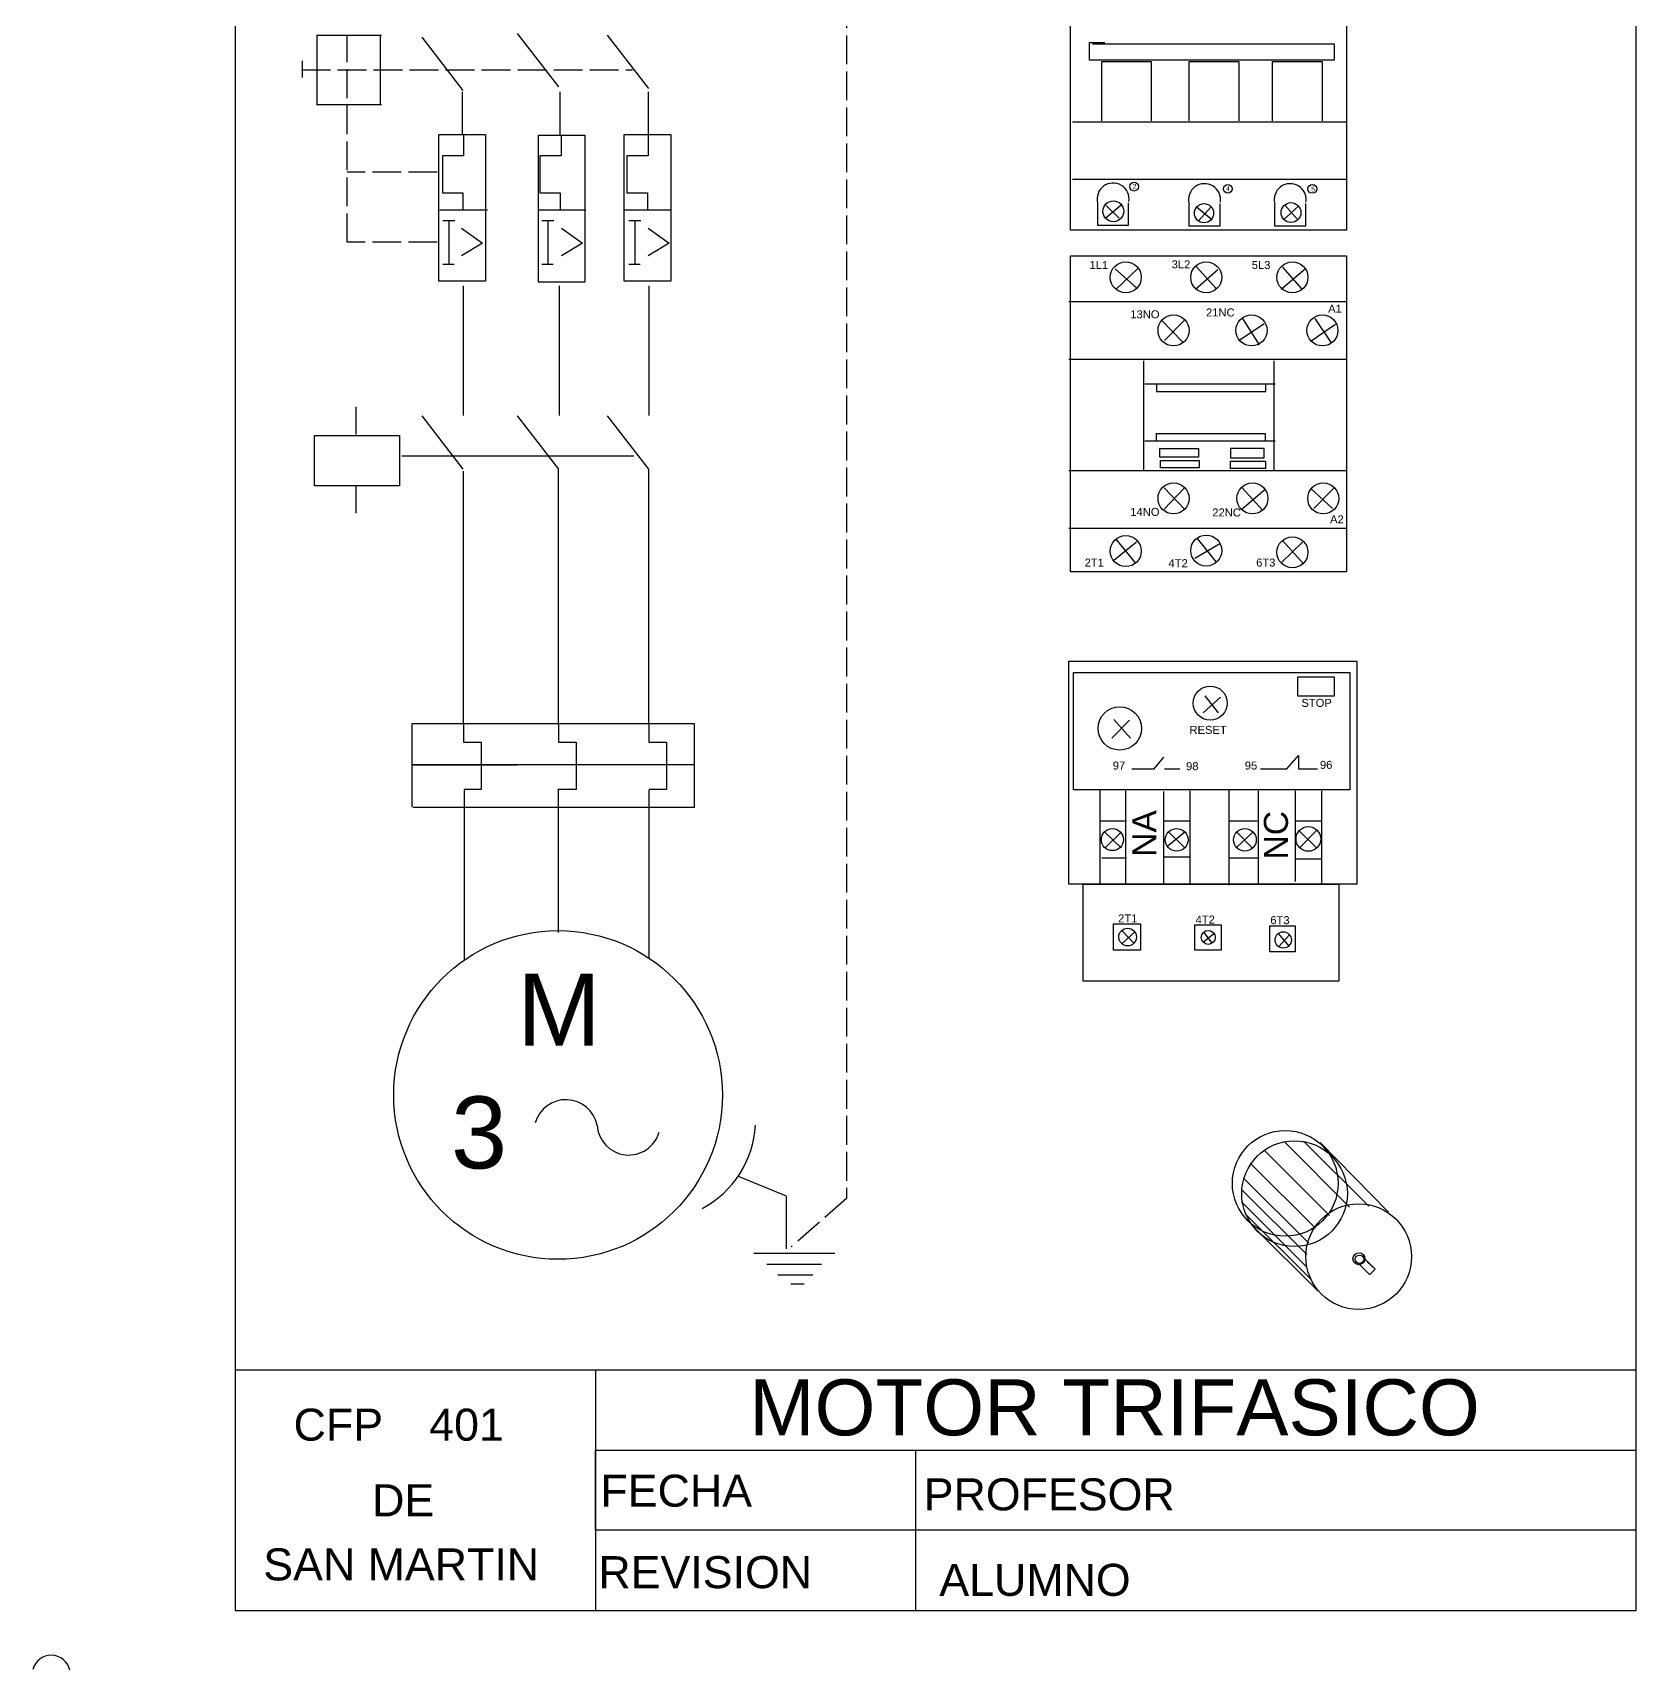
# Model space of a CAD drawing. Header units: millimetres. Extents: x 0 to 342, y 3 to 384.
# Drawn here: x -0.3 to 200, y 2.5 to 207.1 of the extents above; entities that cross this region are included whole.
import ezdxf

# ---------------------------------------------------------------- set-up
doc = ezdxf.new("R2010")
doc.units = ezdxf.units.MM
doc.header["$LTSCALE"] = 0.3
doc.linetypes.add('ACAD_ISO02W100', pattern=[15, 12, -3])
for name, color, linetype in [('carteleria', 7, 'Continuous'), ('circuito', 7, 'Continuous'), ('fomato y rotulo', 7, 'Continuous')]:
    doc.layers.add(name, color=color, linetype=linetype)
doc.styles.get("Standard").update_dxf_attribs({"font": 'arial.ttf'})

msp = doc.modelspace()

# ---------------------------------------------------------------- linework, layer by layer
at = {"layer": 'carteleria', "linetype": 'ACAD_ISO02W100'}
for p, q in [((101.35, 220.28), (101.35, 61.45)), ((38.97, 180.94), (38.97, 206.85)), ((33.27, 202.49), (74.62, 202.49)), ((50.22, 189.67), (38.96, 189.67)), ((50.22, 180.96), (38.96, 180.96)), ((101.35, 61.45), (94.45, 55.41))]:
    msp.add_line(p, q, dxfattribs=at)
at = {"layer": 'carteleria'}
for p, q in [((35.16, 206.82), (43.26, 206.82)), ((35.23, 202.47), (35.23, 206.72)), ((43.14, 202.47), (43.14, 206.72)), ((131.7, 203.69), (131.7, 205.87)), ((131.7, 205.87), (133.62, 205.87)), ((132.09, 205.74), (162.26, 205.74)), ((162.26, 205.74), (162.26, 203.69)), ((33.35, 203.61), (33.35, 201.52)), ((162.26, 203.69), (131.7, 203.69)), ((133.23, 196.1), (133.23, 203.5)), ((133.23, 203.5), (139.41, 203.5)), ((139.41, 203.5), (139.41, 196.1)), ((144.17, 196.1), (144.17, 203.5)), ((144.17, 203.5), (150.34, 203.5)), ((150.34, 203.5), (150.34, 196.1)), ((154.58, 196.1), (154.58, 203.5)), ((154.58, 203.5), (160.75, 203.5)), ((160.75, 203.5), (160.75, 196.1)), ((35.23, 198.21), (35.23, 202.47)), ((43.14, 198.21), (43.14, 202.47)), ((53.38, 194.31), (53.38, 199.74)), ((65.59, 194.31), (65.59, 199.74)), ((76.6, 194.31), (76.6, 199.74)), ((35.16, 198.16), (43.26, 198.16)), ((129.56, 195.98), (163.74, 195.98)), ((53.52, 194.33), (53.52, 191.72)), ((65.69, 194.33), (65.69, 191.72)), ((76.58, 194.33), (76.58, 191.72)), ((53.52, 191.72), (50.86, 191.72)), ((50.86, 191.72), (50.86, 187.09)), ((65.69, 191.72), (63.02, 191.72)), ((63.02, 191.72), (63.02, 187.09)), ((76.58, 191.72), (73.92, 191.72)), ((73.92, 191.72), (73.92, 187.09)), ((129.56, 188.8), (163.74, 188.8)), ((50.86, 187.09), (53.4, 187.09)), ((53.4, 187.09), (53.4, 185.01)), ((63.02, 187.09), (65.57, 187.09)), ((65.57, 187.09), (65.57, 185.01)), ((73.92, 187.09), (76.47, 187.09)), ((76.47, 187.09), (76.47, 185.01)), ((56.51, 184.92), (50.53, 184.92)), ((68.78, 184.92), (62.8, 184.92)), ((79.49, 184.92), (73.52, 184.92)), ((132.68, 185.76), (132.68, 183.05)), ((133.8, 184.01), (135.64, 185.6)), ((133.8, 185.52), (135.4, 183.93)), ((136.59, 183.05), (136.59, 185.84)), ((144.1, 185.68), (144.1, 182.97)), ((145.06, 185.36), (146.89, 183.85)), ((145.3, 183.61), (146.89, 185.36)), ((148.01, 182.97), (148.01, 185.76)), ((154.8, 185.68), (154.8, 182.97)), ((155.99, 183.77), (157.83, 185.44)), ((156.15, 185.52), (157.75, 183.69)), ((158.71, 182.97), (158.71, 185.76)), ((50.92, 183.63), (52.32, 183.63)), ((51.67, 183.62), (51.67, 178.25)), ((52.32, 183.63), (52.41, 183.63)), ((53.25, 182.69), (55.87, 180.83)), ((63.29, 183.63), (64.69, 183.63)), ((64.05, 183.62), (64.05, 178.25)), ((64.69, 183.63), (64.79, 183.63)), ((65.76, 182.69), (68.38, 180.83)), ((74.16, 183.63), (75.56, 183.63)), ((74.92, 183.62), (74.92, 178.25)), ((75.56, 183.63), (75.66, 183.63)), ((76.59, 182.69), (79.2, 180.83)), ((132.68, 183.05), (136.59, 183.05)), ((144.1, 182.97), (148.01, 182.97)), ((154.8, 182.97), (158.71, 182.97)), ((55.87, 180.83), (53.25, 179.24)), ((68.38, 180.83), (65.76, 179.24)), ((79.2, 180.83), (76.59, 179.24)), ((50.92, 178.21), (52.32, 178.21)), ((63.29, 178.21), (64.69, 178.21)), ((74.16, 178.21), (75.56, 178.21)), ((134.92, 177.59), (137.58, 175.24)), ((135, 175.01), (137.73, 177.66)), ((144.93, 175.09), (147.75, 177.51)), ((145.01, 177.9), (147.51, 175.16)), ((155.65, 175.09), (158.7, 177.66)), ((155.8, 177.82), (158.23, 175.09)), ((53.46, 175.47), (53.46, 159.29)), ((65.47, 175.47), (65.47, 159.29)), ((76.66, 175.48), (76.66, 159.3)), ((137.58, 175.24), (137.58, 175.09)), ((129.11, 173.52), (163.74, 173.52)), ((140.68, 171.2), (143.32, 168.48)), ((143.56, 171.2), (141.07, 168.64)), ((150.48, 168.76), (153.53, 170.79)), ((150.8, 171.41), (152.91, 168.13)), ((159.4, 168.6), (162.45, 170.71)), ((159.87, 171.41), (161.9, 168.37)), ((129.11, 166.33), (163.74, 166.33)), ((138.45, 166.12), (138.45, 152.37)), ((154.71, 166.12), (154.71, 152.37)), ((138.63, 163.26), (154.89, 163.26)), ((140.08, 163.19), (140.08, 162.29)), ((140.08, 162.29), (153.74, 162.29)), ((153.74, 162.29), (153.74, 163.19)), ((138.63, 156.12), (154.89, 156.12)), ((140.05, 157.03), (140.05, 156.13)), ((140.05, 157.02), (153.7, 157.02)), ((153.7, 156.12), (153.7, 157.01)), ((129.11, 152.4), (163.74, 152.4)), ((141.01, 150.23), (143.57, 147.59)), ((143.57, 150.23), (141.01, 147.59)), ((150.79, 150.23), (153.35, 147.43)), ((153.59, 149.99), (150.79, 147.59)), ((159.33, 150.15), (162.05, 147.67)), ((162.28, 150.23), (159.72, 147.67)), ((129.11, 145.21), (163.74, 145.21)), ((137.58, 143.45), (134.76, 141.18)), ((135, 143.84), (137.42, 140.87)), ((148.06, 143.29), (144.85, 141.42)), ((145.16, 143.92), (147.51, 140.95)), ((158.31, 143.45), (155.72, 140.95)), ((155.8, 143.68), (158.46, 140.71)), ((148.06, 124.1), (145.88, 122.14)), ((146.1, 124.25), (147.76, 122.14)), ((136.69, 121.24), (134.51, 118.98)), ((134.73, 121.31), (136.84, 118.98)), ((156.36, 115.13), (157.82, 116.82)), ((157.82, 116.82), (157.82, 115.13)), ((136.99, 115.13), (139.76, 115.13)), ((139.76, 115.13), (140.99, 116.59)), ((141.07, 115.13), (142.99, 115.13)), ((153.06, 115.13), (156.36, 115.13)), ((157.82, 115.13), (160.2, 115.13)), ((133.01, 112.53), (133.01, 100.83)), ((149.1, 112.53), (149.1, 100.59)), ((136.2, 112.41), (136.2, 100.83)), ((140.93, 112.29), (140.93, 100.71)), ((144.25, 112.41), (144.25, 100.71)), ((152.77, 112.41), (152.77, 100.83)), ((157.38, 112.41), (157.38, 101.07)), ((160.69, 112.41), (160.69, 100.83)), ((133.01, 108.63), (136.32, 108.63)), ((140.93, 108.63), (144.25, 108.63)), ((149.22, 108.63), (152.65, 108.63)), ((157.38, 108.63), (160.69, 108.63)), ((133.64, 107.18), (135.64, 105.28)), ((133.64, 105.28), (135.59, 107.13)), ((143.66, 107.27), (141.48, 105.46)), ((141.62, 107.22), (143.57, 105.32)), ((152.11, 107.22), (150.07, 105.32)), ((150.16, 107.18), (152.11, 105.18)), ((157.95, 107.36), (160.04, 105.28)), ((160.09, 107.46), (158, 105.37)), ((133.24, 104.02), (136.32, 104.02)), ((140.93, 104.14), (144.25, 104.14)), ((149.1, 104.02), (152.88, 104.02)), ((157.38, 103.9), (160.58, 103.9)), ((135.77, 94.9), (137.28, 93.3)), ((135.77, 93.3), (137.37, 94.77)), ((145.99, 93.57), (147.19, 94.54)), ((146.04, 94.63), (147, 93.35)), ((155.26, 94.58), (156.63, 92.93)), ((155.35, 92.93), (156.68, 94.4)), ((156.05, 68.52), (164.2, 60.38)), ((158.44, 68.64), (166.59, 60.51)), ((160.51, 68.45), (169.04, 59.74)), ((151.79, 65.87), (159.93, 57.74)), ((153.53, 67.48), (161.68, 59.35)), ((93.86, 61.73), (87.84, 64.19)), ((150.95, 64), (159.09, 55.86)), ((93.86, 55.18), (93.86, 61.73)), ((150.69, 62.58), (158.83, 54.44)), ((150.69, 61.03), (158.83, 52.89)), ((151.14, 59.54), (159.29, 51.41)), ((152.11, 57.99), (160.25, 49.86)), ((89.76, 54.63), (99.88, 54.63)), ((91.4, 53.26), (98.24, 53.26)), ((165.23, 53.41), (166.72, 51.93)), ((165.81, 54.19), (167.3, 52.7)), ((167.39, 52.64), (166.37, 53.54)), ((92.76, 51.9), (97.14, 51.9)), ((166.74, 51.95), (167.39, 52.64)), ((94.41, 50.8), (96.05, 50.8))]:
    msp.add_line(p, q, dxfattribs=at)
for points in [[(129.34, 221.92), (163.81, 221.92), (163.81, 182.45), (129.34, 182.45)], [(129.34, 179.24), (163.81, 179.24), (163.81, 139.77), (129.34, 139.77)], [(140.47, 155.16), (145.32, 155.16), (145.32, 154.07), (140.47, 154.07)], [(140.55, 153.68), (145.4, 153.68), (145.4, 152.74), (140.55, 152.74)], [(149.31, 153.99), (153.53, 153.99), (153.53, 155.16), (149.31, 155.16)], [(149.31, 153.6), (153.69, 153.6), (153.69, 152.67), (149.31, 152.67)], [(129.11, 128.59), (165.09, 128.59), (165.09, 100.74), (129.11, 100.74)], [(129.69, 127.18), (164.24, 127.18), (164.24, 112.53), (129.69, 112.53)], [(157.7, 124.25), (162.29, 124.25), (162.29, 126.58), (157.7, 126.58)], [(130.91, 100.74), (162.84, 100.74), (162.84, 88.6), (130.91, 88.6)], [(138.09, 92.5), (134.7, 92.5), (134.7, 95.77), (138.09, 95.77)], [(148.15, 92.5), (144.87, 92.5), (144.87, 95.65), (148.15, 95.65)], [(157.39, 92.26), (154.23, 92.26), (154.23, 95.53), (157.39, 95.53)]]:
    msp.add_lwpolyline(points, close=True, dxfattribs=at)
for centre, radius in [((137.29, 187.88), 0.546), ((148.99, 187.6), 0.546), ((159.54, 187.59), 0.546), ((134.68, 184.8), 1.3), ((146.01, 184.56), 1.2), ((156.87, 184.64), 1.24), ((136.23, 176.55), 1.94), ((146.29, 176.55), 1.94), ((157.05, 176.55), 1.94), ((142.2, 169.92), 1.94), ((151.94, 169.92), 1.94), ((160.79, 169.92), 1.94), ((142.2, 148.93), 1.94), ((152.05, 148.93), 1.94), ((160.9, 148.93), 1.94), ((136.23, 142.35), 1.94), ((146.29, 142.41), 1.94), ((157.05, 142.19), 1.94), ((146.78, 123.35), 2.13), ((135.48, 120.19), 2.71), ((134.57, 106.3), 1.38), ((142.59, 106.27), 1.42), ((151.11, 106.27), 1.42), ((159.04, 106.38), 1.54), ((136.46, 94.12), 1.1), ((146.54, 94.08), 0.871), ((155.9, 93.76), 1.02), ((156.15, 63.35), 6.6), ((157.31, 62.06), 6.6), ((165.33, 54.19), 6.6), ((165.36, 53.93), 0.753), ((165.43, 53.86), 0.532)]:
    msp.add_circle(centre, radius, dxfattribs=at)
for centre, radius, start, end in [((134.65, 186.33), 2, 350.9918, 194.5522), ((146.07, 186.25), 2, 350.9918, 194.5522), ((156.77, 186.25), 2, 350.9918, 194.5522), ((2, 2), 2.38, 12.4895, 165.5374)]:
    msp.add_arc(centre, radius, start, end, dxfattribs=at)
at = {"layer": 'circuito'}
for p, q in [((65.4, 200.34), (60.26, 207)), ((76.64, 200.13), (71.5, 206.79)), ((53.47, 199.89), (48.33, 206.54)), ((40.07, 160.37), (40.07, 156.93)), ((53.47, 152.6), (48.33, 159.26)), ((65.4, 152.6), (60.26, 159.26)), ((76.64, 152.6), (71.5, 159.26)), ((74.79, 154.21), (45.79, 154.21)), ((53.52, 120.67), (53.52, 152.31)), ((65.35, 120.67), (65.35, 152.6)), ((76.64, 120.67), (76.64, 152.6)), ((40.07, 150.5), (40.07, 147.07)), ((82.35, 120.77), (47.03, 120.77)), ((47.03, 120.77), (47.03, 110.37)), ((82.35, 110.37), (82.35, 120.77)), ((53.52, 120.67), (53.52, 118.46)), ((65.35, 120.67), (65.35, 118.46)), ((76.64, 120.67), (76.64, 118.46)), ((53.52, 118.46), (55.73, 118.46)), ((55.73, 118.46), (55.73, 112.57)), ((65.35, 118.46), (67.56, 118.46)), ((67.56, 118.46), (67.56, 112.57)), ((76.64, 118.46), (78.85, 118.46)), ((78.85, 118.46), (78.85, 112.57)), ((82.35, 115.65), (47.03, 115.65)), ((47.03, 115.65), (60.17, 115.65)), ((55.73, 112.57), (53.59, 112.57)), ((53.6, 112.55), (53.6, 91.21)), ((65.36, 94.68), (65.36, 112.65)), ((67.56, 112.57), (65.42, 112.57)), ((78.85, 112.57), (76.7, 112.57)), ((76.69, 91.4), (76.69, 112.51)), ((47.21, 110.37), (82.35, 110.37))]:
    msp.add_line(p, q, dxfattribs=at)
for points in [[(50.44, 194.4), (56.25, 194.4), (56.25, 176.05), (50.44, 176.05)], [(73.59, 194.4), (79.39, 194.4), (79.39, 176.05), (73.59, 176.05)], [(62.86, 194.29), (68.66, 194.29), (68.66, 175.94), (62.86, 175.94)], [(45.52, 150.49), (34.91, 150.49), (34.91, 156.8), (45.52, 156.8)]]:
    msp.add_lwpolyline(points, close=True, dxfattribs=at)
msp.add_circle((65.32, 74.39), 20.53, dxfattribs=at)
for centre, radius, start, end in [((66.29, 69.81), 3.99, 11.7462, 164.0167), ((74.14, 70.84), 3.95, 183.1958, 344.1388), ((77.45, 71.3), 12.54, 297.8903, 356.9779)]:
    msp.add_arc(centre, radius, start, end, dxfattribs=at)
at = {"layer": 'fomato y rotulo'}
for p, q in [((25, 290), (25, 10)), ((200, 10), (200, 290)), ((110, 40), (25, 40)), ((200, 40), (70, 40)), ((70, 40), (70, 10)), ((200, 30), (200, 40)), ((70, 20), (70, 30)), ((70, 30), (200, 30)), ((110, 10), (110, 30)), ((200, 20), (70, 20)), ((25, 10), (200, 10)), ((70, 10), (110, 10))]:
    msp.add_line(p, q, dxfattribs=at)

# ---------------------------------------------------------------- texts
at = {"layer": 'carteleria', "attachment_point": 1}
for s, insert, char_height in [('2', (137.11, 188.21), 0.6), ('5', (159.4, 187.88), 0.6), ('13NO', (136.8, 172.43), 1), ('STOP', (158.17, 123.88), 1)]:
    msp.add_mtext(s, dxfattribs=dict(at, insert=insert, char_height=char_height))
for s, width, insert, char_height in [('4', 0.6519, (148.77, 187.92), 0.6), ('1L1', 4.5365, (131.71, 178.59), 1), ('3L2', 6.4137, (141.96, 178.67), 1), ('5L3', 3.2068, (151.97, 178.59), 1), ('21NC', 1.9554, (146.26, 172.66), 1), ('A1', 1.0168, (161.51, 173.13), 1), ('14NO', 2.3465, (136.8, 147.74), 1), ('22NC', 5.2405, (147.04, 147.67), 1), ('A2', 4.5365, (161.75, 146.81), 1), ('2T1', 9.5423, (131.09, 141.41), 1), ('4T2', 3.2851, (141.57, 141.33), 1), ('6T3', 1.4861, (152.52, 141.41), 1), ('RESET', 4.8921, (144.19, 120.51), 1), ('97', 11.3744, (134.61, 116.05), 1), ('98', 2.9205, (143.76, 115.97), 1), ('95', 12.5272, (151.1, 116.05), 1), ('96', 7.7623, (160.49, 116.14), 1), ('2T1', 0.1469, (135.27, 96.95), 1), ('4T2', 5.949, (144.96, 96.81), 1), ('6T3', 4.9943, (154.29, 96.73), 1)]:
    msp.add_mtext_dynamic_manual_height_columns(s, width=width, gutter_width=19.93, heights=[0], dxfattribs=dict(at, insert=insert, char_height=char_height))
at = {"layer": 'carteleria', "insert": (137.06, 104.15), "char_height": 3, "attachment_point": 1, "rotation": 90}
msp.add_mtext_dynamic_manual_height_columns('NA', width=1.9722, gutter_width=19.93, heights=[0], dxfattribs=at)
at = {"layer": 'carteleria', "insert": (153.49, 103.82), "char_height": 3, "attachment_point": 1, "rotation": 90}
msp.add_mtext('NC', dxfattribs=at)
at = {"layer": 'circuito'}
for s, p in [('M', (60.21, 80.56)), ('3', (51.95, 65.21))]:
    msp.add_text(s, height=9, dxfattribs=at).set_placement(p)
at = {"layer": 'fomato y rotulo'}
for s, height, p in [('MOTOR TRIFASICO', 7, (89.21, 31.86)), ('CFP', 4, (32.28, 31.2)), ('401', 4, (49.22, 31.2)), ('FECHA', 4, (70.61, 22.95)), ('DE', 4, (42.09, 21.75)), ('PROFESOR', 4, (110.99, 22.49)), ('SAN MARTIN', 4, (28.49, 13.74)), ('REVISION', 4, (70.35, 12.77)), ('ALUMNO', 4, (112.94, 11.81))]:
    msp.add_text(s, height=height, dxfattribs=at).set_placement(p)

doc.saveas('drawing.dxf')
